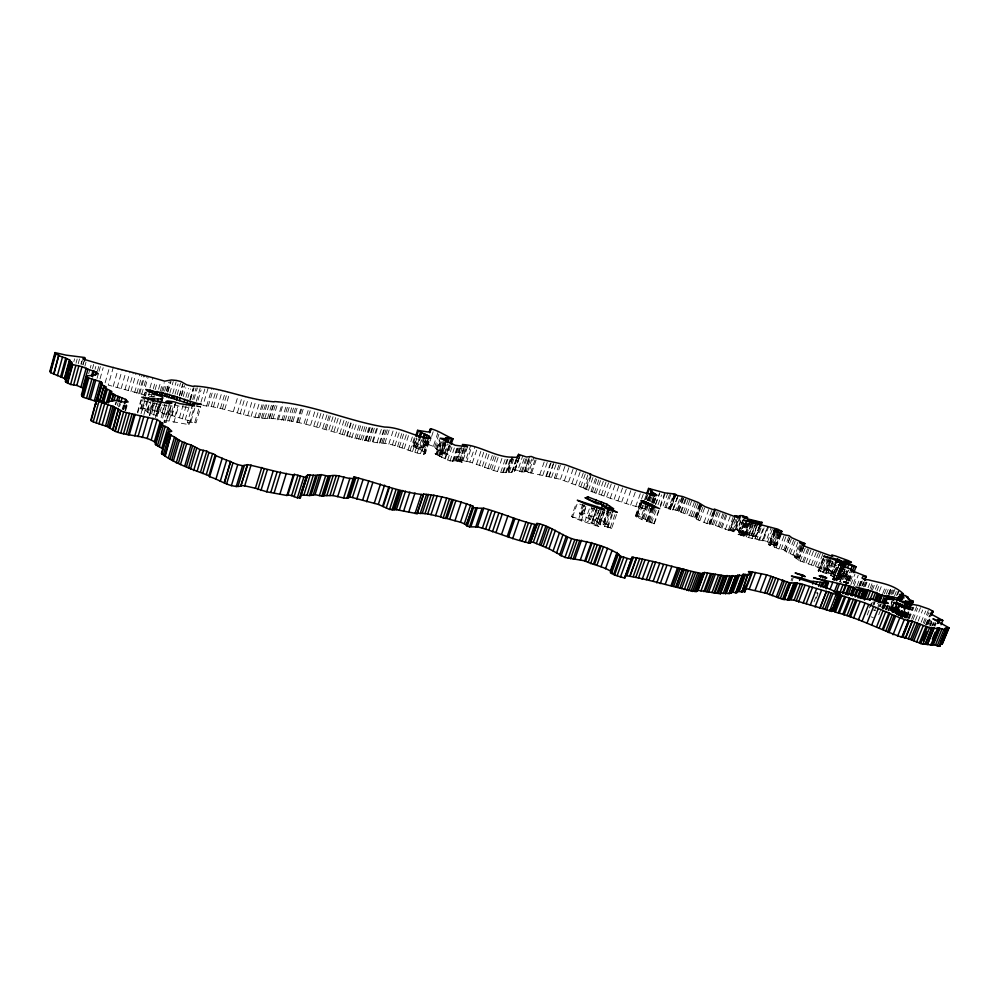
<?xml version="1.0" encoding="UTF-8"?>
<svg xmlns="http://www.w3.org/2000/svg" width="999" height="999" viewBox="0 0 999 999"><rect width="100%" height="100%" fill="white"/><g stroke="black" fill="none" stroke-linecap="round" stroke-linejoin="round"><path stroke-width="0.75" stroke-dasharray="5 3.75" d="M616.545 514.535L611.538 528.583L600.037 524.612L596.79 521.341L601.735 507.38M512.012 456.855L506.855 472.015L511.563 472.477L512.25 471.341L514.223 471.478L519.33 456.481M907.816 602.509L902.222 616.47L904.657 617.22L907.042 616.545L902.035 614.235L903.133 614.485L906.455 606.168M514.223 471.478L518.981 457.342M73.839 361.626L74.625 358.816M75.999 363.224L77.173 359.016M78.197 363.773L79.758 358.166M80.919 364.023L81.731 361.213M81.194 364.498L82.368 360.289M82.805 364.498L83.579 361.7M83.042 364.96L83.829 362.162M84.853 366.308L86.026 362.088M88.674 373.701L89.86 369.48M90.247 368.069L91.034 365.259M92.507 368.631L93.694 364.423M95.055 369.268L95.842 366.458M97.353 371.328L98.926 365.721M97.065 378.346L98.639 372.739M99.026 371.341L100.599 365.734M100.037 378.833L103.184 367.657M105.132 382.842L109.853 366.096M113.386 366.983L108.267 385.09L152.959 397.177M113.174 386.476L118.307 368.394M117.145 387.6L122.278 369.53M115.185 404.632L115.996 401.785M115.659 404.732L116.458 401.923M121.154 388.574L126.286 370.529M117.308 405.507L118.107 402.697M118.581 406.955L119.805 402.697M119.643 406.618L120.454 403.808M124.925 389.71L130.07 371.665M122.215 409.34L123.426 405.082M122.865 409.24L124.076 405.02M128.209 390.696L133.354 372.664M123.227 409.877L124.838 404.233M123.601 409.228L124.813 404.97M124.912 409.041L126.111 404.807M125.062 409.115L126.274 404.87M124.937 411.213L126.948 404.145M130.919 391.508L136.064 373.489M125.699 410.439L127.722 403.371M134.615 392.619L139.773 374.613M136.826 393.394L141.983 375.387M138.661 393.843L143.831 375.849M139.71 393.656L144.867 375.686M141.721 394.143L146.878 376.186M137.375 412.287L140.984 399.762L153.359 403.284L168.731 406.206M137.762 412.937L141.371 400.387M145.355 386.763L148.364 376.298M161.95 400.399L157.205 416.758L156.393 415.484L147.765 412.587L146.928 411.213L140.722 408.778L143.381 397.914M143.806 396.441L145.08 392.008L147.278 393.868L151.623 394.93M140.722 408.778L142.845 401.386M144.555 395.467L145.404 392.507M140.409 408.254L142.008 408.191L144.98 397.877M145.404 396.403L146.678 391.97M141.034 413.711L144.643 401.186M142.582 410.177L145.142 401.286M150 387.912L153.009 377.46M190.971 421.328L195.692 405.319L200.762 406.88L196.029 422.889L169.505 414.722L164.111 413.923L160.027 411.95L144.73 408.841L146.853 401.473M148.551 395.592L149.413 392.644M143.918 414.585L147.515 402.11M153.247 388.898L155.394 381.431M146.928 411.213L149.488 402.335M147.577 409.902L149.713 402.535M151.411 396.64L152.26 393.693M147.765 412.587L151.636 399.225M155.107 389.722L157.268 382.255M149.85 410.439L153.259 398.663M153.684 397.19L154.533 394.243M149.288 415.272L153.284 401.473M151.086 410.114L153.222 402.772M149.738 415.784L153.359 403.284M152.285 410.027L154.408 402.684M158.554 389.235L160.714 381.78M151.586 413.861L155.881 399.026M154.595 410.951L156.718 403.621M160.227 391.246L162.387 383.791M153.534 415.197L157.517 401.448M161.638 391.596L164.236 382.654M156.556 411.426L159.116 402.622M155.282 417.744L159.291 403.921M162.924 391.258L165.072 383.828M156.393 415.484L160.702 400.649M157.717 411.401L159.852 404.083M157.068 416.358L161.401 401.436M164.56 391.208L166.721 383.791M160.027 411.95L162.163 404.632M166.196 391.158L168.781 382.28M166.845 390.796L169.43 381.93M167.532 392.07L170.529 381.743M168.044 391.733L171.041 381.418M162.038 412.924L164.598 404.133M161.126 417.807L165.122 404.071M169.818 393.231L173.239 381.468M166.508 404.895L162.163 419.83L189.048 424.637L193.831 408.441M164.111 413.923L166.671 405.132M169.393 403.996L163.911 422.739L166.421 422.003L171.229 405.544M172.702 393.643L176.124 381.918M166.658 414.523L169.218 405.744M167.894 414.523L170.454 405.744M166.446 420.567L171.229 404.183M175.037 394.218L178.034 383.966M169.505 414.722L172.065 405.956M169.118 420.804L173.901 404.458L178.659 406.056L192.32 408.204M177.148 394.742L180.569 383.029M171.628 415.609L175.899 400.999M171.89 416.021L176.174 401.386M179.271 395.716L182.692 384.003M179.483 396.029L182.917 384.303M174.788 416.708L177.785 406.481M181.219 395.304L183.804 386.501M181.581 395.804L184.59 385.527M173.863 422.415L178.659 406.056M183.217 396.591L185.802 387.774M179.395 417.807L183.679 403.221M185.889 397.252L188.474 388.436M187.862 397.739L190.447 388.936M182.317 418.831L186.601 404.245M189.822 399.787L193.269 388.062M190.247 399.188L193.257 388.948M190.597 399.662L194.043 387.949M185.152 419.942L189.872 403.896M192.682 399.513L196.116 387.824M193.968 399.45L197.402 387.787M189.048 424.637L187.437 422.302L192.195 406.181M196.266 401.386L200.125 388.274M198.089 400.162L201.086 389.985M194.842 422.252L199.563 406.256M200.974 402.197L205.257 387.674M208.092 388.186L202.934 405.594C225.462 407.142 246.328 418.219 268.956 418.643L269.543 418.356C307.417 420.529 342.432 437.387 379.458 443.106C394.767 442.882 408.516 452.035 423.489 454.383L425.349 453.509L430.507 437.787M206.593 406.218L211.738 388.861M208.267 406.193L213.411 388.861M211.226 406.568L216.371 389.285M213.424 406.855L218.556 389.585M217.27 407.792L222.402 390.559M220.442 408.404L225.574 391.183M222.427 408.891L227.56 391.683M224.738 409.453L229.882 392.257M233.304 411.738L238.461 394.593M237.375 412.737L242.52 395.616M240.16 413.811L245.317 396.69M243.431 414.61L248.589 397.502M247.702 415.659L252.872 398.576M251.086 416.496L256.256 399.425M254.92 417.432L260.09 400.387M257.992 417.894L263.162 400.886M259.315 417.969L264.485 400.986M261.326 418.069L266.483 401.123M262.774 417.919L267.919 401.011M264.91 418.169L270.055 401.286M267.42 418.469L272.565 401.61M268.956 418.643L274.088 401.798M269.543 418.356L274.675 401.548M271.204 418.444L276.336 401.66M272.952 418.868L278.084 402.098M277.198 419.905L282.33 403.159M278.396 419.755L283.516 403.034M281.78 420.317L286.9 403.633M283.379 420.417L288.499 403.758M285.177 420.529L290.284 403.896M287.587 420.966L292.707 404.358M289.435 421.191L294.555 404.607M291.371 421.303L296.478 404.745M292.969 421.391L298.077 404.87M296.666 422.302L301.76 405.794M297.552 422.265L302.66 405.769M299.051 422.427L304.146 405.969M304.058 423.663L309.153 407.23M306.094 423.851L311.188 407.442M310.639 424.975L315.734 408.591M313.886 425.774L318.981 409.415M316.82 426.498L321.928 410.152M319.505 427.172L324.613 410.839M322.852 427.997L327.959 411.688M324.9 428.858L330.02 412.537M326.236 429.195L331.356 412.887M328.908 429.857L334.028 413.561M331.556 430.681L336.675 414.398M334.016 431.468L339.136 415.172M336.8 432.505L341.933 416.221M339.847 433.529L344.992 417.245M342.332 434.365L347.477 418.082M344.23 435.152L349.375 418.856M346.653 435.964L351.798 419.68M347.015 436.326L352.172 420.03M349.25 437.175L354.42 420.879M351.848 437.812L357.018 421.528M354.857 438.561L360.027 422.29M356.506 438.961L361.675 422.702M358.703 439.298L363.873 423.064M360.739 439.797L365.909 423.576M362.475 440.234L367.644 424.013M364.685 440.771L369.855 424.575M365.547 440.709L370.716 424.525M366.034 440.671L371.191 424.5M367.869 441.121L373.027 424.962M368.581 440.984L373.738 424.85M370.13 441.358L375.287 425.237M372.365 441.658L377.522 425.562M373.189 441.558L378.346 425.487M377.11 442.52L382.267 426.473M379.458 443.106L384.603 427.06M380.169 442.894L385.314 426.873M381.78 442.919L386.925 426.923M383.117 442.932L388.249 426.973M384.915 443.131L390.047 427.185M388.823 444.093L393.956 428.171M392.357 444.967L397.49 429.071M394.905 445.829L400.05 429.932M397.515 446.703L402.659 430.806M399.375 447.152L404.52 431.281M402.035 447.814L407.18 431.955M404.245 448.688L409.39 432.817M408.104 450.012L413.261 434.14M410.065 450.824L415.234 434.952M425.349 453.509L423.826 451.773L412.512 445.916L414.822 438.836M413.286 446.59L416.059 438.086M412.512 445.916L413.873 445.979L416.183 438.911M413.873 445.979L416.421 438.648M412.462 451.673L417.632 435.801M414.11 445.704L415.472 446.041L417.769 438.986M415.522 447.515L418.306 439.011M414.86 452.26L420.03 436.401M416.533 448.401L419.78 438.461M415.472 446.041L417.532 446.853L420.292 438.386M417.22 452.847L422.402 437M419.205 449.513L422.465 439.56M420.217 449.975L423.464 440.022M417.532 446.853L421.066 447.727L423.838 439.273M422.152 447.627L424.912 439.185M420.504 453.646L425.686 437.824M422.077 450.849L426.273 438.037M421.066 447.727L423.439 447.502L425.736 440.484M423.976 446.965L425.811 441.371M424.425 446.528L426.248 440.934M424.812 446.141L426.635 440.559M425.611 444.555L426.973 440.397M423.439 447.502L425.711 445.242L427.085 441.071M423.826 451.773L428.022 438.948M423.489 454.383L428.671 438.573M424.113 454.095L429.283 438.311M424.7 453.821L429.87 438.062M425.711 445.242L425.512 443.906L428.908 444.755L431.181 437.849M431.63 436.476L433.891 429.57M450.686 445.804L447.914 454.17L436.838 449.25L433.391 446.341L438.374 431.143M434.577 447.34L439.585 432.117M435.676 448.276L438.411 439.947M445.304 440.509L440.172 456.093L435.876 454.408L435.114 453.758L440.234 438.199M436.838 449.25L439.585 440.921M435.876 454.408L440.996 438.823M435.114 453.758L436.688 454.145L441.808 438.598M437.262 454.957L442.682 438.499M439.448 450.224L442.195 441.883M467.544 446.79L462.387 462.275L456.281 460.989L450.025 460.939L438.486 455.681L443.631 440.084M439.46 455.494L444.592 439.935M445.554 441.72L441.371 454.383L440.447 453.109L443.681 443.306M439.585 456.618L444.742 440.996M442.794 451.461L445.542 443.119M440.447 453.109L442.395 453.596L445.629 443.793M441.496 457.505L446.653 441.87M444.143 453.871L447.377 444.08M445.479 452.684L448.239 444.33M444.792 458.504L449.95 442.882M442.395 453.596L446.428 454.22L449.662 444.443M446.915 453.334L449.687 444.992M445.304 458.953L450.487 443.306M447.639 460.102L452.822 444.455M450.025 460.939L455.207 445.279M452.397 461.526L457.579 445.879M453.084 461.288L458.266 445.679M453.683 461.088L458.866 445.492M454.77 461.051L459.94 445.479M455.719 461.014L460.876 445.454M456.281 460.989L461.451 445.442M462.387 462.275L457.28 459.977L462.425 444.505M457.742 461.188L463.186 445.117M457.28 459.977L459.715 460.089L464.373 446.066M459.715 460.089L464.697 445.854M459.59 461.8L464.747 446.278M460.876 461.563L466.034 446.078M667.832 492.994L662.724 507.092L670.953 508.616L676.048 494.592M461.538 462.287L466.945 446.316M460.039 459.852L465.434 461.188L470.566 445.816M465.434 461.188L466.795 461.326L471.928 445.966M466.795 461.326L469.867 462.075L475 446.74M512.624 457.317L507.467 472.502L500.711 472.402L493.693 470.504L472.39 462.874L477.522 447.54M476.498 464.41L481.63 449.075M479.37 465.322L484.515 449.987M482.342 466.471L487.5 451.136M484.59 467.332L489.76 451.998M487.912 468.506L493.081 453.171M489.81 468.981L494.98 453.646M491.595 469.68L496.765 454.345M493.693 470.504L498.876 455.169M497.527 471.453L502.709 456.143M500.711 472.402L505.894 457.092M502.647 472.527L507.829 457.255M503.471 472.277L508.641 457.03M505.544 472.789L510.714 457.554M506.356 472.664L511.525 457.455M508.229 471.978L513.374 456.83M509.365 471.94L514.497 456.818M511.563 472.477L516.708 457.38M512.237 471.69L517.37 456.306M512.212 472.165L517.345 457.092M514.348 470.954L514.885 470.404L513.424 469.28L516.645 459.79M514.885 470.404L519.505 456.83M514.897 470.766L519.517 457.167M529.732 456.256L524.15 472.077L521.353 471.865L517.782 470.429L522.852 455.544M519.73 471.466L524.812 456.568M521.353 471.865L526.436 456.98M522.477 471.665L527.559 456.805M524.15 472.077L529.17 456.743M524.113 471.565L524.975 471.59L530.044 456.78M524.975 471.59L524.675 471.041L526.236 471.241L531.281 456.481M527.509 471.89L532.567 457.117M591.021 474.263L585.901 488.836L560.427 479.333L528.696 472.49L533.766 457.717M530.519 472.952L535.576 458.179M531.68 472.914L536.738 458.166M539.71 474.912L544.78 460.214M542.757 475.449L547.814 460.764M545.929 476.236L550.986 461.575M546.553 476.061L551.61 461.426M548.801 476.623L553.846 462M549.088 476.848L554.145 462.212M551.535 477.447L556.593 462.837M554.383 478.159L559.428 463.561M555.881 478.196L560.926 463.623M560.427 479.333L565.471 464.785M564.36 480.594L569.418 466.058M568.581 481.943L573.638 467.407M572.052 483.254L577.122 468.718M575.686 484.715L580.769 470.167M578.746 485.939L583.828 471.391M580.769 486.863L585.876 472.302M601.835 511.913L603.883 512.412L598.863 526.573L581.218 520.866L571.578 516.57L576.535 502.422M572.477 517.257L577.434 503.096L586.213 506.68L581.218 520.866M583.304 487.887L588.411 473.314M649.812 508.229L651.785 509.577L650.761 510.239C628.196 505.069 606.181 497.115 584.677 488.761L589.797 474.175M586.351 489.66L591.483 475.062M597.664 506.106L592.732 520.079L590.459 519.53L579.37 513.698L583.766 501.198M588.411 490.459L593.543 475.849M571.578 516.57L578.696 518.843L583.666 504.707M585.889 506.231L582.966 514.56L581.093 513.136L583.528 506.218M581.243 515.134L585.651 502.597M581.093 513.136L582.442 512.862L584.877 505.969M590.958 491.458L596.091 476.835M592.22 492.07L597.365 477.447M594.243 492.882L599.4 478.259M584.765 521.878L589.76 507.704L587.4 507.017M595.953 493.568L601.111 478.933M588.174 517.794L592.594 505.257M602.872 510.988L597.877 525.099L591.445 523.064L588.361 521.665L593.331 507.554M598.713 494.255L603.871 479.632M590.459 519.53L595.392 505.556M592.732 520.079L596.99 506.668M591.445 523.064L596.44 508.941M601.46 494.93L606.63 480.332M592.182 524L597.19 509.852L591.246 508.129M593.918 523.638L598.438 510.901M603.983 495.804L609.153 481.206M596.79 521.341L595.616 520.442L600.049 507.904M596.79 522.152L601.748 508.166M595.791 525.849L600.811 511.663L597.19 509.852M606.693 496.903L611.863 482.292M598.863 526.573L597.464 525.499L602.472 511.363M598.701 523.601L603.671 509.577M607.804 509.989L602.847 523.976L607.991 524.812L601.348 520.192L604.295 511.888M600.037 524.612L605.019 510.564M610.264 498.151L615.446 483.541M603.871 522.077L608.304 509.59M604.07 523.888L609.028 509.94M611.538 528.583L603.933 524.787L608.903 510.789M604.595 526.423L609.59 512.362M614.098 499.375L619.28 484.765M606.805 523.451L611.738 509.565M607.479 526.373L612.936 510.889M607.792 527.697L612.799 513.623L606.168 511.013M617.969 500.811L623.164 486.213M610.252 527.609L615.247 513.586M621.665 502.097L626.873 487.5M626.186 503.596L631.393 488.998M630.644 505.069L635.876 490.472M635.664 506.618L640.883 492.045M658.99 510.714L654.245 523.851L641.495 519.43L635.401 515.859L640.097 502.784M638.573 507.342L643.806 492.782M635.639 516.446L640.347 503.346M641.72 503.009L637.025 516.071L636.488 515.684L641.171 502.634M636.75 517.232L641.47 504.12M636.488 515.684L638.586 516.196L643.269 503.159M644.48 499.812L646.016 495.554M642.369 508.279L643.406 505.369M645.504 499.55L647.589 493.731M646.041 499.737L647.564 495.479M654.245 523.851L640.983 517.157L645.679 504.108M647.127 500.212L648.151 497.365M644.63 508.828L645.679 505.931M647.764 500.112L649.862 494.305M647.989 500.137L649.013 497.29M647.901 500.636L649.45 496.353M641.495 519.43L646.216 506.281M648.289 500.037L649.325 497.177M648.776 500.811L650.324 496.491M642.707 518.031L647.414 504.97M649.263 501.123L650.799 496.865M643.618 518.668L648.326 505.594M650.149 501.735L651.698 497.415M645.129 519.405L649.85 506.318M651.623 501.71L653.846 495.467M651.885 502.472L653.97 496.715M651.773 503.571L653.821 497.889M652.784 503.071L654.345 498.751M646.353 521.428L651.098 508.279L647.439 506.78M653.371 502.997L655.981 495.754M647.29 520.342L652.01 507.255M653.895 502.672L656.493 495.442M647.627 520.579L652.347 507.48M653.87 503.808L656.992 495.142M648.526 520.791L653.246 507.704M649.275 521.328L653.995 508.216M655.494 504.158L659.59 492.832M655.694 504.545L659.79 493.206M650.486 521.728L655.219 508.628M658.016 504.795L661.6 494.892M651.485 523.176L656.231 510.027L651.098 508.279M660.227 505.619L664.81 492.47M654.008 523.376L658.753 510.252M660.339 507.03L665.459 492.894M664.797 507.604L669.992 493.269M666.171 507.33L671.266 493.281M678.284 495.579L673.176 509.602L670.379 509.453L668.381 508.728L673.651 494.393M669.53 508.016L674.625 493.993M668.381 508.728L669.517 508.429L674.612 494.38M670.379 508.229L675.461 494.218M670.379 509.453L675.486 495.379M672.677 510.027L677.797 495.966M672.989 509.765L678.096 495.716M673.176 509.602L675.611 510.077L680.719 496.066M676.972 510.414L682.067 496.403M700.736 503.833L695.579 517.882L678.97 511.426L677.734 510.601L682.829 496.603M678.546 511.138L683.653 497.127M678.97 511.426L684.078 497.402M680.606 511.838L685.726 497.827M681.405 512.025L686.513 498.026M683.378 512.524L688.498 498.526M685.052 513.186L690.172 499.188M686.887 513.911L692.007 499.9M689.61 514.985L694.742 500.974M691.308 515.771L696.453 501.748M693.019 516.458L698.164 502.435M694.592 517.232L699.737 503.209M701.835 504.982L696.653 519.08L694.979 517.969L700.149 503.908M695.941 518.606L701.111 504.52M715.509 510.177L710.301 524.288L706.892 523.513L696.39 519.218L701.573 505.107M698.139 520.004L703.321 505.894M699.837 520.791L705.032 506.668M704.045 522.365L709.253 508.241M706.892 523.513L712.112 509.378M710.301 524.288L709.015 523.151L714.21 509.078M709.365 523.676L714.572 509.577M709.69 524.425L714.909 510.289M735.614 515.496L729.932 530.819L710.564 523.651L715.771 509.577M712.299 524.413L717.507 510.327M713.536 524.95L718.743 510.864M715.359 525.549L720.579 511.463M718.156 526.386L723.376 512.3M719.405 526.923L724.625 512.837M720.941 527.597L726.173 513.511M721.94 528.246L727.172 514.135M725.386 529.283L730.619 515.184M728.296 530.169L733.541 516.083M740.009 516.383L734.402 531.555L729.682 529.707L734.914 515.671M729.932 530.819L735.052 516.358M729.807 530.432L731.455 530.831L736.688 516.77M732.754 530.744L737.986 516.708M729.682 529.707L733.828 530.357L739.048 516.358M731.455 530.831L733.965 531.818L739.572 516.995M735.988 529.557L740.659 517.032M733.828 530.357L737.299 529.582L741.97 517.095M744.193 523.626L741.058 531.992L737.449 530.419L742.657 516.483M759.977 527.971L756.855 536.301L738.698 531.98L743.256 518.581M737.449 530.419L738.835 530.569L741.945 522.215M738.698 531.98L743.406 519.393M760.326 524.675L754.907 538.923L748.601 537.612L737.961 534.265L743.231 520.142M738.848 534.84L744.492 520.142M740.421 531.593L743.556 523.226M737.961 534.265L740.371 534.215L745.629 520.142M740.771 535.514L746.053 521.378M738.835 530.569L742.482 531.468L745.604 523.139M740.371 534.215L741.52 534.502L746.777 520.429M741.545 535.526L747.19 520.342M751.335 521.815L746.066 535.876L742.594 534.14L747.851 520.104M742.594 534.14L741.795 533.616L743.593 533.703L748.301 521.116M743.531 536.013L748.813 521.915M741.52 534.502L744.33 535.452L749.6 521.391M743.593 533.703L744.929 534.215L749.65 521.628M744.804 535.064L750.062 521.028M745.866 533.741L750.574 521.191M746.34 536.863L751.623 522.764M744.929 534.215L747.539 534.852L751.723 523.676M747.539 534.852L748.688 534.902L752.884 523.738M749.1 534.54L752.235 526.186M748.601 537.612L753.895 523.513M751.136 535.177L755.843 522.639M748.688 534.902L751.148 535.501L755.344 524.35M751.897 535.002L756.605 522.489M751.985 538.436L757.279 524.363M751.148 535.501L753.046 536.263L757.23 525.112M753.745 535.127L756.867 526.81M753.046 536.263L755.219 536.8L759.415 525.661M754.907 538.923L760.202 524.875M756.255 536.488L759.39 528.146M755.044 538.711L756.867 539.16L762.15 525.137M756.867 539.16L758.765 540.022L764.06 525.986M758.765 540.022L759.54 540.009L764.822 525.998M759.54 540.009L762.324 540.696L767.607 526.698M768.83 526.286L763.311 540.796L762.537 540.309L767.819 526.336M780.806 534.14L776.56 545.329L766.046 541.171L771.328 527.222M767.444 542.057L772.726 528.084M803.77 546.428L799.412 557.792L786.425 551.947L783.828 549.787L778.995 549L768.331 544.642L773.863 530.319M769.442 542.819L773.676 531.63M775.499 530.731L770.167 544.805L769.267 544.243L774.687 529.994M769.742 545.179L775.087 531.081M769.267 544.243L770.691 543.956L775.998 529.945M770.504 545.666L775.848 531.543M772.502 543.106L775.674 534.74M770.691 543.956L772.702 544.667L776.96 533.454M773.176 546.316L778.521 532.217M774.163 543.818L778.933 531.268M772.702 544.667L774.512 545.392L779.295 532.767M774.562 547.19L779.919 533.079M774.512 545.392L775.611 545.666L779.869 534.453M776.073 545.504L780.331 534.303M776.26 547.602L781.618 533.503M778.995 549L784.365 534.865M781.056 549.5L786.425 535.377M783.828 549.787L789.185 535.701M784.827 550.936L790.209 536.813M785.114 550.599L790.484 536.5M786.425 551.947L791.82 537.799M788.723 553.021L794.13 538.861M790.359 553.783L795.766 539.61M792.956 555.169L798.388 540.983M829.507 560.751L826.173 569.343L827.072 570.641L798.613 560.377L794.28 556.793L799.737 542.532M795.192 557.592L800.661 543.319M796.003 558.329L801.485 544.018M796.69 558.928L802.172 544.605M794.28 556.793L797.726 557.38L802.085 546.003M797.602 559.74L803.096 545.392M798.613 560.377L804.12 546.016M791.046 580.594L792.082 577.872M792.02 581.181L793.144 578.121M800.249 561.088L805.756 546.715M802.647 561.663L808.154 547.315M803.983 561.987L809.49 547.639M806.018 562.924L811.538 548.576M808.553 563.948L814.073 549.587M811.375 564.847L816.907 550.499M813.486 565.771L819.03 551.398M815.421 566.233L820.966 551.873M817.769 567.132L822.764 554.208M843.755 567.544L839.098 579.495L827.946 573.95L818.556 571.316L818.081 570.754L823.7 556.206M818.556 571.316L824.187 556.755M819.954 567.969L824.949 555.044M818.081 570.754L819.093 570.729L824.712 556.206M820.966 568.606L824.312 559.977M820.216 571.865L825.848 557.305M822.826 569.38L827.846 556.431M823.064 571.678L828.683 557.18M823.513 572.652L829.145 558.104M824.962 570.129L829.982 557.192M819.093 570.729L825.261 572.202L830.881 557.717M814.048 601.873L817.719 592.395M826.71 569.88L830.044 561.288M825.261 572.202L826.148 572.065L831.755 557.604M818.044 593.568L815.971 598.913L814.01 598.463M826.073 573.264L832.229 557.492M828.096 569.805L831.418 561.226M826.148 572.065L828.134 572.539L833.728 558.091M827.946 573.95L833.591 559.415M848.026 570.816L845.791 576.548L832.067 571.615L829.832 570.229L833.166 561.65M828.134 572.539L829.807 573.301L835.426 558.853M830.519 575.262L836.163 560.714M829.807 573.301L831.305 573.663L835.801 562.1M831.305 573.663L836.45 561.987M831.218 575.998L836.887 561.426M833.154 574.05L836.525 565.384M834.29 572.377L836.513 566.645M832.829 576.585L836.425 567.307M841.283 564.885L835.114 580.744L832.629 579.445L838.361 564.71M832.629 579.445L839.073 564.597M834.402 576.96L839.547 563.723M833.516 579.994L839.809 563.736M833.341 579.308L835.189 579.982L840.921 565.284M843.069 565.571L837.349 580.257L835.576 579.57L840.871 566.033M839.098 579.495L836.313 579.183L841.495 565.871M849.387 580.719L838.248 575.249L841.258 567.707M837.374 578.421L842.532 565.159M836.488 581.068L842.232 566.321M843.069 579.145L838.311 576.848L841.695 568.144M835.189 579.982L837.249 580.469L842.969 565.784M839.597 576.086L842.407 568.881M838.486 579.707L844.192 565.072M843.805 566.708L838.061 581.443L841.707 582.38M840.122 577.547L843.506 568.856M840.958 578.071L844.355 569.368M839.747 581.843L845.491 567.12M840.221 581.743L845.191 569.305M842.357 577.36L845.179 570.142M843.368 576.248L846.178 569.068M842.756 579.707L846.403 570.342M844.28 577.822L847.102 570.604M845.067 576.111L847.314 570.379M838.248 575.249L845.154 576.673L847.389 570.928M845.029 579.457L848.688 570.079M845.953 578.596L848.775 571.378M846.59 580.019L849.724 571.977M846.503 580.581L849.912 571.853M846.653 581.093L850.336 571.678M848.101 580.319L850.736 573.588M848.413 580.107L851.235 572.877M848.151 580.993L851.298 572.939M848.476 581.043L851.31 573.788M848.925 580.831L852.085 572.739M849.237 581.031L852.409 572.939M850.361 581.318L853.196 574.075M850.848 584.602L855.069 573.813M853.233 583.978L856.405 575.886M853.958 586.101L858.191 575.312M857.055 585.726L860.239 577.622M858.79 586.226L860.938 580.769M859.252 585.876L861.525 580.419M859.615 586.326L861.737 580.943M860.426 585.539L862.574 580.082M861.775 586.038L863.373 581.98M862.649 585.214L863.723 582.479M862.599 585.876L864.185 581.83M863.486 586.9L865.634 581.443M864.535 586.713L866.682 581.256M865.384 586.55L866.995 582.467M868.031 587.699L869.642 583.603M870.104 588.436L872.252 582.979M871.053 589.922L873.738 583.116M872.452 590.034L874.6 584.59M875.386 589.235L877.534 583.803M869.38 607.991L871.615 602.347M872.277 602.21L867.12 615.259L869.255 616.021M876.86 591.071L879.545 584.29M872.901 604.432L874.013 601.61M873.85 604.42L875.574 600.062M873.875 605.044L874.999 602.222M879.37 591.333L881.518 585.913M873.114 609.877L874.6 610.414L877.397 603.346M882.691 593.593L885.913 585.489M877.934 606.331L879.058 603.496M878.583 607.355L879.644 604.695M884.415 593.743L887.087 587M879.844 606.468L880.893 603.808M880.131 606.83L881.255 604.008M886.313 594.193L888.998 587.462M878.72 614.735L880.993 609.028M881.555 607.592L882.691 604.745M882.167 608.641L883.303 605.781M882.292 608.503L883.765 605.144M882.517 608.803L883.89 605.382M882.904 608.441L884.04 605.581M888.436 594.255L891.12 587.499M888.76 594.005L890.908 588.611M883.116 608.816L884.265 605.943M883.528 608.566L884.615 605.332M883.64 608.666L884.789 605.794M884.127 608.016L885.251 605.194M889.422 594.855L891.57 589.435M884.515 608.166L885.663 605.282M890.883 594.055L892.494 589.997M885.414 609.465L887.149 605.132M885.863 609.402L887.537 605.182M891.77 594.805L894.467 588.024M886.175 610.027L887.861 605.781M893.118 593.943L895.279 588.523M887.262 609.452L888.948 605.244M887.849 611.338L891.757 601.51M888.261 610.514L891.645 602.022M892.282 601.573L891.195 604.295L897.264 608.828L894.967 609.415L897.714 602.534M894.442 596.141L897.152 589.36M889.56 610.202L892.919 601.773M889.947 610.639L893.318 602.16M892.656 605.194L893.743 602.472M896.453 595.679L898.625 590.234M890.671 610.689L894.043 602.222M893.143 605.894L894.779 601.81M897.489 594.992L899.125 590.909M891.358 610.951L894.717 602.534M891.533 611.975L895.441 602.16M892.369 611.838L895.741 603.021M892.344 612.162L896.203 602.759M892.519 612.375L896.403 602.622M893.231 612L896.553 602.897M897.664 603.259L894.342 611.588L895.379 611.825L896.465 611.863L893.73 610.214L896.478 603.296M893.331 612.275L897.214 602.522M893.356 612.487L897.289 602.634M897.477 603.533L894.717 610.439L893.456 609.652L894.642 609.927L897.389 603.034M894.642 609.927L895.728 609.889L898.763 602.584M894.767 613.149L898.663 603.396M895.379 611.825L898.875 602.996M899.25 604.058L895.628 613.011L897.926 613.186L897.002 612.612L901.023 603.97M899.575 603.733L895.653 613.548L899.674 603.783M896.59 612.549L899.949 603.908M896.265 613.423L900.174 603.721M896.39 613.998L900.311 604.183M896.39 614.672L900.561 603.833M896.727 614.273L900.773 604.083M896.877 614.922L900.823 605.032M897.552 614.073L901.498 604.208M898.089 614.397L902.122 603.883M897.801 615.284L902.322 603.983M898.238 615.971L902.746 604.707M898.563 615.796L903.059 604.532M898.8 615.659L903.009 605.144M899.137 615.459L903.071 605.619M899.662 615.384L903.596 605.556M899.999 615.222L903.933 605.406M900.161 615.696L904.107 605.806M900.536 615.559L904.732 605.119M900.249 617.232L904.894 605.581M903.133 614.485L901.41 613.423L904.944 606.318M900.898 617.282L905.369 605.918M901.123 617.432L905.643 606.143M901.335 617.057L906.006 605.594M907.741 604.195L902.547 617.082L901.81 616.57L906.28 605.382M902.309 617.282L906.805 606.081M902.671 617.282L907.179 606.018M903.433 616.196L907.779 605.169M903.783 616.683L908.815 604.12M904.083 617.432L908.591 606.181M904.657 617.22L910.251 603.259M904.957 617.157L910.551 603.209M905.269 617.707L910.901 603.646M905.306 618.006L910.951 603.945M906.393 616.146L910.289 606.43M906.031 618.169L910.539 606.93M906.967 616.97L910.951 606.818M906.93 617.22L910.838 607.479M906.917 618.081L911.425 606.843M907.966 618.481L912.474 607.242M908.653 618.381L913.161 607.155M909.302 618.781L913.81 607.554M911.6 619.193L916.67 606.58M913.086 619.53L917.594 608.329M915.434 620.267L920.516 607.667M918.131 621.191L922.651 609.989M921.19 622.227L925.711 611.026M923.213 623.026L928.308 610.426M924.312 623.701L928.845 612.487M925.574 624.962L929.594 615.022M926.173 624.55L929.619 616.046M926.66 624.587L930.069 616.121M926.548 625.062L930.544 615.172M927.671 623.688L930.531 616.595M927.884 623.9L930.718 616.883M927.734 624.55L930.581 617.507M928.958 624.787L931.83 617.682M929.907 625.374L931.63 621.103M930.007 626.048L931.755 621.715M930.743 625.224L931.917 622.34M931.717 626.236L933.278 622.652M932.567 625.749L933.64 623.089M932.991 625.549L934.165 622.664M934.015 626.136L935.264 623.064M934.614 625.349L935.688 622.689M935.039 626.211L936.213 623.326M768.331 544.642L770.167 544.805M775.611 545.666L776.56 545.329M441.371 454.383L436.688 454.145M755.219 536.8L756.855 536.301M845.154 576.673L845.791 576.548M762.537 540.309L766.046 541.171M446.428 454.22L447.914 454.17M741.058 531.992L738.236 531.68M584.677 488.761L585.901 488.836M187.437 422.302L196.029 422.889M196.478 406.531L200.762 406.88M762.324 540.696L763.311 540.796M513.424 469.28L517.782 470.429M669.517 508.429L670.953 508.616M635.401 515.859L637.025 516.071M874.6 610.414L875.673 610.664M901.81 616.57L902.222 616.47M893.73 610.214L894.717 610.439M893.094 611.588L895.079 612.05L894.342 611.588M163.986 421.428L166.421 422.003M142.008 408.191L144.73 408.841M579.37 513.698L582.966 514.56M601.348 520.192L582.442 512.862M826.173 569.343L829.832 570.229M797.726 557.38L799.412 557.792M438.486 455.681L440.172 456.093M737.299 529.582L742.482 531.468M744.33 535.452L746.066 535.876M675.611 510.077L677.734 510.601M578.696 518.843L588.361 521.665M469.867 462.075L472.39 462.874M709.015 523.151L710.564 523.651M152.485 396.253L155.032 397.115M428.908 444.755L433.391 446.341M871.215 616.858L873.313 617.607M814.697 592.182L817.519 593.294M638.586 516.196L640.983 517.157M592.569 519.205L595.616 520.442M831.967 573.538L838.311 576.848M526.236 471.241L528.696 472.49M902.172 613.224L897.726 610.352L896.977 610.976L897.751 611.463L896.378 611.463L897.701 612.287M894.967 609.415L895.728 609.889M836.313 579.183L834.115 578.384L835.676 579.358M602.847 523.976L603.933 524.787"/><path stroke-width="1.5" d="M731.156 593.156L737.674 575.249L742.457 575.674L735.976 592.894L732.929 592.22L729.183 593.568L720.279 593.031L720.504 593.793L697.789 590.284L696.153 591.608C672.502 587.25 649.163 579.17 625.436 575.574L624.712 578.096L614.572 575.062L610.377 572.677L617.02 554.17L619.43 554.72C607.929 546.977 593.194 542.957 579.682 540.484C564.073 538.636 552.372 525.998 536.8 523.289L537.2 524.325L530.232 543.156C512.137 539.66 495.467 531.431 477.46 526.835L469.555 526.898L466.083 525.349L472.964 506.156C457.055 500.499 440.547 495.591 423.651 494.093L417.107 513.711L396.366 509.69L389.573 509.428L378.334 504.408L349.762 496.865M896.578 601.423L899.187 596.316L901.173 596.778L899.512 600.948M696.153 591.608L702.821 573.164L704.395 572.489L727.072 576.236L720.504 593.793M729.183 593.568L735.739 575.711L737.662 575.836M941.046 624.725L942.794 620.429L937.636 619.442L939.06 620.304L937.374 620.441L932.916 618.831L949.05 627.809L946.69 628.346L940.671 643.119M780.806 534.14L781.867 531.343L777.784 529.158L743.231 520.142L751.335 521.815L747.577 519.542L760.464 522.877L762.075 522.427L760.501 526.585M650.349 494.305L651.573 490.159L648.563 488.436L646.528 494.13M911.95 604.695L913.173 601.261L908.141 598.988L909.24 599.238L906.33 596.865L908.203 597.315L905.419 595.629L903.783 595.229L903.034 595.804L903.82 596.278L902.459 596.253M902.184 596.503L903.283 593.768L901.011 594.28L901.772 594.742L899.512 594.48L904.033 597.914L900.886 597.814L902.172 598.588L900.374 601.448M84.428 361.176L84.753 357.517L66.009 355.132L55.02 352.597L49.95 371.066L50.624 372.664L64.373 378.421L66.409 380.519M50.262 371.79L55.345 353.284M50.624 372.664L55.719 354.108L55.02 352.597M53.696 373.751L58.791 355.207L55.719 354.108M53.909 374.238L58.791 355.207M57.38 375.636L62.5 357.055L59.016 355.669M60.614 376.735L65.747 358.154L62.5 357.055M61.676 377.385L66.808 358.791L65.747 358.154M64.373 378.421L69.518 359.827L66.808 358.791M64.635 378.996L69.78 360.377M64.972 379.745L70.13 361.089L69.518 359.827M70.592 362.762L72.752 364.585L82.018 366.695L87.949 369.23L82.705 387.987L76.798 385.427L70.592 384.465L65.584 381.893L70.592 362.762L71.953 362.6L70.13 361.089M65.584 381.893L70.779 363.137M67.208 377.647L68.407 373.339M69.193 370.467L71.578 361.85M67.283 382.817L72.477 364.048M67.532 383.391L72.752 364.585M70.592 384.465L75.799 365.671M73.601 384.94L78.809 366.171M76.798 385.427L82.018 366.695M80.994 386.8L86.214 368.082M87.949 369.23L96.266 372.127L95.467 375.012L86.763 375.874L81.406 395.017L83.404 397.34L96.041 401.361L96.453 404.133M81.843 395.916L87.2 376.723M82.18 396.628L87.55 377.41L86.763 375.874M83.404 397.34L88.786 378.097L87.55 377.41M91.433 376.248L93.044 370.492M86.526 398.276L91.92 379.046M92.582 376.835L94.193 371.079M88.749 398.938L94.143 379.72M90.347 399.413L95.742 380.207M94.393 400.624L99.8 381.431L88.786 378.097M96.041 401.361L101.448 382.155L99.8 381.431M99.912 400.861L103.709 387.387L111.713 391.396L111.314 392.732L115.434 395.317L125.687 399.4L128.122 401.96C122.677 403.072 117.645 399.612 112.175 400.524L112.487 401.086L106.631 401.623L107.043 402.41L106.181 402.734L96.541 399.9L90.822 420.204L93.182 421.853L107.28 426.573L115.247 431.381C128.484 436.7 144.693 434.465 156.481 443.219M95.879 403.009L101.948 383.079L101.448 382.155M91.134 420.854L96.541 399.9M96.94 400.861L98.202 396.416M99.026 393.456L101.948 383.079M97.29 401.161L101.91 384.79L101.324 383.703M702.796 573.713C679.133 569.13 655.794 561.051 632.067 557.192L631.393 559.577L621.228 556.505L617.02 554.17M93.182 421.853L98.913 401.498L96.866 400.524M99.763 400.487L103.971 385.602M101.861 401.723L105.669 388.236M96.154 422.889L101.898 402.547M102.26 402.485L106.081 388.986M103.397 403.134L107.218 389.622M98.976 423.876L104.733 403.534M106.456 402.597L109.853 390.584M108.179 401.873L110.951 392.083M108.304 402.784L111.476 391.608M102.173 425L107.942 404.657M108.541 402.547L111.314 392.732M111.476 400.736L113.461 393.731M111.751 401.236L113.749 394.23M105.457 426.161L111.226 405.806L98.913 401.498M113.849 400.936L115.434 395.317M107.28 426.573L113.062 406.243L111.226 405.806M108.716 427.522L114.51 407.167M116.858 400.512L118.057 396.291M109.952 428.334L115.759 407.967L113.062 406.243M118.506 401.298L119.718 397.078M112.65 429.395L118.456 409.016L115.759 407.967M113.012 430.094L118.456 409.016M120.854 402.397L122.053 398.176M114.985 430.881L120.804 410.464L118.831 409.677M115.247 431.381L120.804 410.464M124.475 403.621L125.687 399.4M125.237 402.834L126.036 400.012M117.807 432.392L123.651 411.95L121.079 410.939M120.729 433.067L126.573 412.649M123.551 433.716L129.395 413.311M126.224 434.328L132.068 413.948M128.247 434.79L134.091 414.423L157.155 419.53L162.924 423.801L161.039 423.738L155.107 444.08L163.361 449.275M129.346 434.602L135.19 414.26M134.815 435.864L140.672 415.559M149.413 392.644L150.125 390.172L145.804 389.523L147.989 391.383L152.347 392.445L153.209 393.768L161.863 396.678L162.675 397.902L161.401 401.436L157.517 401.448L158.242 398.938M147.914 400.724L148.651 398.189M138.037 436.6L143.881 416.321M150.125 390.172L152.972 391.221L152.26 393.693L154.533 394.243C167.52 395.517 179.895 401.473 192.782 404.607M154.533 394.243L155.257 391.77C170.866 393.743 185.851 400.799 201.486 404.433L192.919 403.721L192.195 406.181M142.283 437.574L148.127 417.332M153.284 401.473L154.008 398.938L162.125 398.926L162.675 397.902M155.769 393.956L156.481 391.496M156.955 393.893L157.667 391.421M159.266 394.817L159.977 392.345M147.14 438.461L152.997 418.256M161.239 395.292L161.95 392.832M162.4 395.292L163.112 392.832M161.401 401.436L162.125 398.926M151.286 439.71L157.155 419.53M164.71 395.854L165.422 393.394M166.733 396.815L167.445 394.355M154.408 441.583L160.302 421.353M168.806 397.802L169.518 395.342M155.619 444.955L161.563 424.563L161.039 423.738M161.114 427.285L162.387 422.939M157.392 445.966L163.337 425.574L161.563 424.563M171.353 398.426L172.065 395.966M172.59 398.426L173.302 395.979M159.241 446.815L165.197 426.398M174.201 398.651L174.912 396.203M161.863 448.002L167.832 427.584L163.337 425.574M176.323 399.538L177.048 397.09M176.598 399.925L177.31 397.477M167.832 427.584L171.791 431.256L167.495 432.742L161.438 453.471L165.26 456.256C178.746 465.109 194.068 469.93 208.953 475.736L209.615 476.735C220.017 479.757 229.508 487.899 240.784 486.176L247.764 464.647C262.999 467.857 277.797 472.527 293.319 474.95L294.305 474.338L305.944 477.547L306.793 477.347L305.981 476.398L307.754 474.975L315.784 475.399L321.328 474.637L328.109 476.211L330.457 475.799C339.098 473.763 347.452 480.407 355.756 477.884L353.658 476.885C377.31 482.654 399.163 492.045 423.389 494.655M161.763 454.021L167.495 432.742M165.072 443.431L169.343 428.821M163.374 454.657L169.443 433.916L167.832 433.279M179.495 400.636L180.207 398.176M164.81 455.507L170.891 434.74L169.443 433.916M165.26 456.256L170.891 434.74M184.103 401.76L184.827 399.313M168.381 457.867L174.488 437.05L171.341 435.464M170.017 459.053L176.149 438.199M187.025 402.784L187.75 400.337M171.703 460.264L177.834 439.385L174.488 437.05M189.872 403.896L190.584 401.448M173.302 461.188L179.445 440.284M176.249 462.887L182.417 441.945L177.834 439.385M178.359 463.361L184.528 442.445L182.417 441.945M180.469 464.61L186.663 443.668L184.528 442.445M184.79 465.871L190.984 444.942L186.663 443.668M186.438 466.745L192.645 445.804M188.611 467.894L194.817 446.94M190.547 468.931L196.778 447.952M193.644 470.579L199.887 449.562L190.984 444.942M197.09 471.341L203.334 450.362M200.524 472.115L206.781 451.161L199.887 449.562M202.66 473.476L208.928 452.485L206.781 451.161M206.293 474.587L212.562 453.608L208.928 452.485M208.953 475.736L215.247 454.745L212.562 453.608M209.615 476.735L215.921 455.706L215.247 454.745M215.859 479.32L222.19 458.279L215.921 455.706M220.267 481.318L226.623 460.252L222.19 458.279M224.226 482.554L230.594 461.501L226.623 460.252M224.5 482.954L230.594 461.501M226.598 483.941L232.979 462.849L230.869 461.875M231.381 485.701L237.774 464.61L242.57 465.709L247.764 464.647M236.176 486.763L242.57 465.709M237.937 486.538L244.318 465.534M240.784 486.176L247.153 465.247M241.408 485.539L244.705 485.839L251.061 464.997M294.305 474.338L287.937 494.83L286.925 495.492L266.758 491.808L255.394 488.224L261.763 467.457M257.867 489.535L264.248 468.756M260.951 490.509L267.332 469.73M266.758 491.808L273.152 471.066M270.829 492.27L277.21 471.59M274.213 492.669L280.594 472.028M279.957 493.943L286.338 473.339M286.925 495.492L293.319 474.95M306.793 477.347L300.399 497.764L297.39 497.814L291.596 495.641L297.977 475.174M294.056 496.728L300.437 476.248M297.39 497.814L303.783 477.347M299.55 498.002L305.944 477.547M306.905 475.649L300.549 495.966L307.754 474.975M301.411 495.242L303.871 495.079L310.202 474.875M307.005 495.329L313.336 475.162M303.871 495.079L309.465 495.529L315.784 475.399M310.926 495.379L317.245 475.287M309.465 495.529L313.137 495.154L319.43 475.112M313.137 495.154L315.035 494.617L321.328 474.637M319.418 495.591L325.699 475.649M315.035 494.617L321.815 496.141L328.109 476.211M321.815 496.141L323.177 496.191L329.47 476.286M323.177 496.191L324.176 495.654L330.457 475.799M326.835 495.616L333.104 475.811M329.957 495.579L336.213 475.836M324.176 495.654L332.917 495.541L339.161 475.861M337.699 496.628L343.956 476.973M332.917 495.541L343.631 497.964L349.875 478.346M343.631 497.964L346.853 498.301L353.097 478.721M348.314 497.789L354.545 478.271M355.969 477.422L349.538 497.365L346.853 498.301M352.46 497.477L358.678 478.059M356.805 499.025L363.037 479.607M362.575 500.324L368.806 480.944M366.621 501.76L372.864 482.38M374.2 503.471L380.444 484.14M378.334 504.408L384.59 485.114M382.629 506.093L388.886 486.788M383.166 506.643L389.435 487.325M386.263 507.992L392.545 488.661M389.573 509.428L395.879 490.084M415.746 436.014L417.582 430.344L428.496 432.055L430.719 429.97L430.494 428.696C438.623 430.644 445.317 435.664 452.984 438.836L451.148 444.405M392.008 509.977L398.301 490.646M416.521 436.663L418.356 430.994L417.582 430.344M393.144 509.902L399.438 490.596M394.617 509.802L400.899 490.534M418.768 437.587L420.616 431.918L418.356 430.994M419.905 436.75L421.291 432.492M396.366 509.69L402.647 490.459M420.242 437.038L421.628 432.779L420.616 431.918M399.25 510.339L405.532 491.133M422.927 438.136L424.313 433.878L421.628 432.779M423.926 438.598L425.324 434.34M426.273 438.037L427.197 435.202L424.313 433.878M429.582 431.456L430.494 428.696M403.559 511.313L409.84 492.132M429.695 432.08L430.594 429.308M429.807 432.742L430.719 429.97M428.022 438.948L428.958 436.101L427.197 435.202M408.703 512.125L414.985 492.994M415.035 513.548L421.316 494.468M417.107 513.711L423.651 494.093M417.395 513.111L420.267 513.449L426.523 494.468M445.554 441.72L446.478 438.911L445.529 437.699L452.984 438.836M420.267 513.449L422.24 513.386L428.484 494.443M446.091 442.395L447.477 438.186M447.839 442.669L449.225 438.474M425 513.648L431.243 494.742M450.124 443.044L451.511 438.861M422.24 513.386L427.697 513.911L433.941 495.042M430.994 514.647L437.237 495.804M435.564 515.684L441.808 496.878M427.697 513.911L440.484 516.795L446.728 498.026M946.428 630.069L939.422 628.234L932.567 644.817L931.617 644.218L939.822 646.291L946.602 629.532L944.854 628.471L946.29 628.796L941.37 640.908M440.484 516.795L443.206 517.894L449.463 499.113M443.206 517.894L445.517 518.419L451.773 499.65M445.517 518.419L447.04 518.456L453.296 499.725M447.04 518.456L449.637 519.33L455.894 500.599M454.957 520.741L461.213 502.035M449.637 519.33L460.464 522.215L466.733 503.533M472.964 506.156L466.67 524.862L464.335 523.776L470.616 505.082M939.822 646.291L947.202 627.684M467.157 526.361L473.476 507.579L472.39 506.605M469.555 526.898L475.886 508.141L483.753 508.229C501.76 512.924 518.518 521.028 536.625 524.687L537.2 524.325M471.016 526.311L477.322 507.617M475.611 527.36L481.93 508.691M477.46 526.835L483.753 508.229M482.392 528.171L488.686 509.59M485.514 529.295L491.82 510.701M488.786 530.457L495.092 511.875M517.107 458.441L518.493 454.37L526.436 456.98L531.281 456.481L535.576 458.179L565.471 464.785L591.021 474.263L589.797 474.175C611.376 482.492 633.416 490.434 655.981 495.754L656.992 495.142L651.385 491.446M492.47 531.78L498.801 513.186M495.954 532.567L502.272 513.998M501.623 534.215L507.967 515.671M507.267 536.363L513.623 517.819M508.466 537.425L514.847 518.843M512.649 538.623L519.018 520.054M519.755 540.222L526.123 521.703M522.09 541.271L528.483 522.752M525.112 542.407L531.505 523.876M528.271 543.119L534.665 524.612M530.931 540.272L536.313 524.7M530.232 543.156L536.625 524.687M530.819 542.757L530.432 541.683L533.291 542.32L539.66 523.951M612.262 572.277C604.045 566.371 593.593 565.247 584.802 560.851L564.972 557.467L548.963 548.738L536.338 543.556L542.707 525.174M539.497 544.492L545.879 526.136M541.083 545.279L547.477 526.898M543.094 546.253L549.487 527.859M545.866 547.614L552.272 529.208M548.963 548.738L555.394 530.319M553.121 550.911L559.565 532.467M556.593 552.897L563.061 534.415M559.715 554.92L566.221 536.376M561.051 556.043L567.569 537.474M564.972 557.467L571.49 538.898M588.036 496.965L587.3 499.063L600.886 503.996L608.803 508.204L609.552 506.093L607.005 504.245L588.036 496.965L586.7 497.19L588.586 498.576L584.989 497.689L596.141 503.421L598.426 503.983L598.239 503.146L601.298 504.383L605.781 508.416L617.307 512.387L608.566 507.867L607.804 509.989L609.028 509.94M568.269 558.204L574.8 539.66M570.604 558.728L577.135 540.197M573.164 558.978L579.682 540.484M574.999 558.666L581.505 540.222M595.416 501.71L596.166 499.612M580.369 559.852L586.875 541.458M600.886 503.996L601.635 501.885M601.735 507.38L602.484 505.257M603.071 505.581L603.821 503.471M584.802 560.851L591.308 542.469M585.514 561.438L592.032 543.044M606.256 506.356L607.005 504.245M588.211 562.325L594.742 543.943M608.903 510.789L609.665 508.653M590.596 563.636L597.14 545.229M593.406 564.26L599.949 545.879M612.462 512.362L613.224 510.227M594.58 564.235L601.111 545.879M596.952 565.147L603.496 546.778M601.011 566.708L607.567 548.326M605.519 568.781L612.087 550.387M610.451 570.804L617.045 552.385M611.425 573.526L618.069 554.994M613.648 574.313L620.292 555.781M614.572 575.062L621.228 556.505M641.72 503.009L641.882 500.649L643.98 501.161L659.715 508.703L646.94 504.283L640.809 500.786L642.432 501.023M617.157 575.636L623.826 557.092M643.98 501.161L643.269 503.159L647.414 504.97L648.126 502.984M647.689 493.431L649.225 489.16M645.679 504.108L646.39 502.122M650.037 494.43L651.573 490.159M620.416 577.147L627.097 558.591M649.899 495.329L651.51 490.634M650.836 495.054L651.872 492.182M648.326 505.594L649.038 503.608M652.222 495.979L653.259 493.106M649.85 506.318L650.561 504.333M625.436 575.574L632.067 557.192M624.712 578.096L631.93 557.667M653.97 496.715L655.007 493.831M626.748 575.599L633.366 557.242M652.01 507.255L652.734 505.257M652.347 507.48L653.071 505.494M653.995 508.216L654.72 506.218M629.757 576.261L636.375 557.929M630.132 575.961L636.738 557.654M633.204 576.648L639.81 558.354M635.789 577.434L642.407 559.153M638.448 578.021L645.067 559.765M642.195 579.308L648.826 561.051M646.341 579.682L652.959 561.475M649.125 579.932L655.744 561.763M653.146 581.306L659.765 563.136M656.768 582.892L663.411 564.71M660.227 583.653L666.857 565.496M665.247 584.278L671.877 566.196M671.028 585.564L677.659 567.507M672.127 585.801L678.758 567.757M673.651 586.401L680.282 568.356M675.786 586.863L682.417 568.843M676.211 586.663L682.829 568.643M677.759 587.3L684.39 569.293M679.969 587.787L686.6 569.792M681.668 588.586L688.311 570.579M684.315 589.56L690.971 571.54M686.837 590.471L693.493 572.464M688.823 590.909L695.479 572.914M690.983 591.146L697.627 573.176M692.669 591.52L699.325 573.563M694.355 591.558L700.998 573.638M696.203 591.033L702.821 573.164M697.789 590.284L704.395 572.489M697.664 590.946L704.283 573.101M700.936 590.983L707.542 573.201M703.82 591.62L710.426 573.863M705.169 591.508L711.763 573.788M706.942 591.908L713.536 574.188M708.753 591.845L715.346 574.175M712 592.569L718.581 574.912M714.073 593.031L720.654 575.387M714.934 592.931L721.515 575.312M716.87 593.356L723.451 575.761M718.431 593.331L724.999 575.761M720.816 591.57L726.285 576.972M723.176 593.681L729.745 576.173L731.955 576.448L725.399 593.918M725.574 591.745L731.58 575.749L735.714 576.186M751.723 523.676L752.771 520.879M726.41 592.944L732.941 575.549M752.884 523.738L753.933 520.954M729.22 593.069L735.739 575.711M755.344 524.35L756.38 521.565M731.181 592.544L737.674 575.249M757.23 525.112L758.278 522.327M732.929 592.22L739.41 574.974M759.415 525.661L760.464 522.877M759.864 525.524L760.913 522.752M760.439 525.374L761.488 522.589M735.826 592.295L742.294 575.099L744.18 575.187L737.712 592.345L735.976 592.894M745.629 574.487L739.185 591.583L741.97 591.995L748.014 574.163L751.236 574.912L749.337 573.101L750.374 572.914L748.451 571.603L750.012 571.59L766.645 574.837L788.96 582.617L800.461 583.653L838.186 595.029L831.78 611.438L794.105 600.174L782.554 599.313L766.957 593.481L746.178 588.648M741.97 591.995L747.477 575.586M744.605 589.972L746.203 585.726M750.911 574.175L744.068 591.396L744.804 591.92L752.534 571.828M749.213 589.235L755.556 572.439M773.676 531.63L774.737 528.833M775.187 531.568L776.248 528.771M755.094 590.359L761.438 573.626M776.96 533.454L778.021 530.644L781.867 531.343M779.869 534.453L780.931 531.643M780.331 534.303L781.393 531.493M760.301 591.533L766.645 574.837M764.66 592.969L771.016 576.273M766.957 593.481L773.313 576.798M769.442 594.642L775.798 577.946M772.115 595.641L778.483 578.945M776.448 596.628L782.816 579.957M778.034 597.714L784.427 581.031M780.431 598.264L786.812 581.58M802.085 546.003L803.171 543.156L804.857 543.581L803.77 546.428M782.554 599.313L788.96 582.617M784.078 599.65L790.471 582.966M784.365 599.4L790.758 582.742M787.337 600.074L793.73 583.428M788.011 599.999L794.392 583.379M788.948 599.45L795.316 582.867M789.048 599.899L795.429 583.291M790.059 599.475L796.428 582.917M791.108 599.5L797.477 582.954M799.575 580.494L800.611 577.797L810.726 581.131L828.421 583.029L826.173 588.823M801.722 577.41L802.659 574.987L795.117 572.976L805.194 576.635L802.659 574.987M794.105 600.174L800.461 583.653M796.228 600.911L802.597 584.39M798.551 602.01L804.932 585.476M803.146 603.046L809.515 586.538M812.699 584.053L813.735 581.368M806.168 603.733L812.549 587.25M815.846 584.29L816.882 581.618M820.629 577.36L821.315 575.586L826.835 577.946L819.143 575.811L821.315 575.586M810.314 604.957L816.695 588.486M818.681 586.413L820.241 582.405M822.839 578.159L823.526 576.386M820.641 586.875L822.189 582.867M825.012 579.095L825.711 577.31M822.177 587.025L823.725 583.016M815.059 606.992L821.453 590.509M824.075 587.587L825.773 583.229M825.624 587.612L827.322 583.254M835.801 562.1L837.574 559.103L848.725 564.622L856.031 566.82L853.77 572.627M836.45 561.987L837.574 559.103M819.904 608.091L826.31 591.633M837.637 562.499L838.76 559.615M820.142 607.767L826.523 591.333M839.809 563.411L840.933 560.526M822.664 608.341L829.045 591.92M830.019 589.373L832.816 582.18L849.762 586.051L854.744 588.011L853.433 588.236L850.624 595.392M841.52 564.46L842.644 561.563M824.912 609.303L831.305 592.882M842.831 565.247L843.955 562.35M826.535 610.002L832.941 593.568M834.177 592.182L837.537 583.578M843.755 567.544L844.792 564.885L843.056 563.836L833.591 559.415L823.7 556.206L836.912 559.215M844.068 567.407L845.766 563.061M844.917 567.919L846.615 563.573M835.639 593.743L839.547 583.716M829.782 610.726L836.188 594.318M836.463 594.43L837.861 591.47L852.534 594.792L863.086 598.601L870.366 599.899L869.13 599.125L871.19 599.188L870.154 598.538L881.418 602.484L888.323 603.334L885.976 601.623L884.827 604.507M836.8 594.18L837.861 591.47M847.602 567.532L848.725 564.622M836.862 595.354L838.398 592.282L837.524 591.72M800.611 577.797L791.395 576.061C806.093 581.393 821.977 584.865 835.489 591.87L838.036 594.68L831.78 611.438M840.671 594.642L834.14 611.313L835.114 611.525L832.704 609.939L839.073 593.094L837.924 592.632M839.61 593.306L842.969 584.715M833.416 610.414L839.797 594.08M850.474 570.404L852.184 566.046M845.953 584.09L846.64 582.33L848.388 583.054L843.593 581.918L846.64 582.33M842.731 592.469L845.529 585.314M908.628 620.379L902.035 636.8L902.746 637.25L905.469 638.074L912.075 621.64L907.429 620.104L908.678 620.879L902.072 637.325C879.832 629.482 858.291 618.056 835.389 612.137L841.795 595.766L839.073 593.094M842.869 593.793L846.215 585.214M851.872 572.34L854.145 566.533M838.248 612.774L844.654 596.415L841.795 595.766M845.466 594.393L848.813 585.826M839.197 613.411L845.604 597.027L844.654 596.415M846.403 594.605L849.762 586.051M848.001 595.254L851.348 586.688M842.856 614.235L849.275 597.877L845.604 597.027M850.599 594.305L853.396 587.175M851.111 594.63L853.908 587.499M851.21 595.279L854.02 588.136M844.005 614.984L850.424 598.613L849.275 597.877M852.159 596.066L854.969 588.911L862.986 591.296L860.164 598.438M854.62 595.292L856.88 589.572M846.99 615.646L853.408 599.3C872.689 604.395 889.897 614.959 908.678 620.879M855.206 596.99L858.016 589.835M849.162 616.533L855.594 600.187M857.691 596.303L859.952 590.584M864.435 579.283L866.308 576.435L864.722 580.481M850.424 616.957L856.855 600.611M858.129 597.964L860.938 590.821M860.601 598.239L863.411 591.108M853.583 618.019L860.027 601.673M861.862 598.526L864.672 591.396L866.682 591.62L863.873 598.738M862.199 598.339L865.009 591.221M863.011 598.189L864.135 595.354M865.409 592.532L866.533 589.697L873.188 591.608L880.768 594.855L888.611 596.74L887.499 599.562M864.535 600.049L868.443 590.147M858.516 619.667L864.959 603.321M867.182 599.325L870.529 590.846M869.842 600.074L873.188 591.608M862.137 621.066L868.593 604.72M872.726 599.525L875.524 592.457M874.575 600.199L877.372 593.131M875.561 600.811L878.358 593.743M867.045 622.976L873.526 606.63M876.485 601.386L879.282 594.305M877.959 601.922L880.768 594.855M879.033 602.172L881.842 595.104M879.607 602.085L882.417 595.029M871.777 624.812L878.271 608.453M881.817 602.597L884.615 595.541M883.266 603.309L884.964 599.025L887.437 598.239L900.686 600.349L902.547 599.288L901.485 598.651M883.728 603.309L886.525 596.241M883.878 604.345L886.313 599.862L885.176 602.722M884.327 603.708L886.25 598.538M876.635 626.71L883.141 610.339M888.611 599.288L889.734 596.465L897.939 598.151M889.784 599.562L890.896 596.74M879.282 627.859L885.801 611.475M891.183 599.625L892.294 596.815M892.319 600.099L893.443 597.29M893.481 600.374L894.592 597.564M882.442 629.22L888.973 612.824M883.291 629.757L889.822 613.361M896.84 600.649L897.964 597.439M897.514 599.825L898.625 597.04M897.589 600.212L898.713 597.427M885.776 631.031L892.332 614.61M898.326 599.75L899.437 596.965M900.673 597.489L902.147 593.943M900.361 599.35L901.473 596.578L902.547 596.628L901.435 599.4M887.649 631.818L894.205 615.384M901.935 599.375L903.046 596.603M888.973 632.679L895.554 616.221M904.495 604.008L905.606 601.198L908.865 601.398L907.579 604.432M904.657 604.457L905.606 601.198M905.032 604.333L906.143 601.523M893.019 634.752L899.612 618.269M906.393 604.445L907.504 601.648M908.815 604.12L909.927 601.336L913.074 601.91M897.552 636.338L904.157 619.855M910.489 604.52L911.612 601.723M911.4 603.646L912.512 600.874M911.5 605.431L913.173 601.261M902.746 637.25L909.34 620.816M905.731 637.612L912.324 621.216L929.569 627.772L922.926 644.193L904.245 637.287L905.469 638.074M908.353 638.798L914.959 622.389M910.688 639.31L917.294 622.914M912.124 640.234L918.743 623.813M913.823 640.784L920.441 624.363M916.508 642.27L923.151 625.836M919.392 642.906L926.023 626.485M931.293 615.471L932.991 611.263L928.87 609.028L918.718 605.531L903.77 602.772L900.374 601.236L905.781 601.648M931.717 614.697L932.854 611.875L932.279 611.263L932.991 611.263M920.628 643.693L927.284 627.26M923.363 641.033L927.234 631.468M925.149 644.405L931.78 628.021L937.487 628.633L930.868 644.954L922.252 643.768L922.926 644.193M925.436 644.043L932.067 627.672M927.197 644.617L933.828 628.259M927.596 644.23L934.215 627.896M937.611 623.476L939.06 620.304M938.173 622.702L939.335 619.83M932.354 639.06L935.114 632.267M938.86 622.864L940.022 619.992M930.868 644.954L930.156 644.492L932.067 644.917L939.185 628.546L938.223 627.959L939.422 628.234M933.328 644.805L939.934 628.546M935.389 645.254L941.982 629.008M937.174 646.016L943.793 629.77M938.923 646.403L945.541 630.169M940.121 644.467L942.182 644.093L948.725 628.034M949.05 627.809L942.182 644.093M103.709 387.387L106.356 387.013L101.91 384.79M844.792 564.885L839.809 563.736L842.969 565.784L838.361 564.71C839.635 565.521 855.269 569.792 850.861 570.329L866.308 576.435M885.976 601.623L885.476 600.836L886.425 600.574L885.589 600.049M446.478 438.911L440.234 438.199L455.207 445.279L467.544 446.79L462.425 444.505C478.409 445.167 492.832 455.532 508.641 457.03L516.708 457.38L517.37 456.306L519.98 455.819L518.493 454.37M85.215 358.379L82.767 358.878C109.578 367.52 137.662 372.952 164.673 381.168L171.466 379.957L176.561 380.457L180.994 381.568L186.663 384.827L193.706 386.588L194.118 386.014C221.503 387.45 246.915 399.762 274.088 401.798L274.675 401.548C312.537 404.333 347.577 420.941 384.603 427.06C399.925 427.147 413.698 436.076 428.671 438.573L430.507 437.787L428.958 436.101M65.41 381.493L66.783 381.306M608.566 507.867L613.698 508.766L609.552 506.093M648.563 488.436L664.834 492.882L674.625 493.993L676.048 494.592L673.488 494.655L682.829 496.603L698.164 502.435L705.032 506.668L714.909 510.289L714.21 509.078L715.771 509.577L735.189 516.733L739.21 517.744L734.914 515.671L740.009 516.383L740.084 515.596L742.482 515.696L747.677 517.582L742.657 516.483L746.278 518.056L743.93 517.994L762.075 522.427M932.854 611.875L930.768 613.211L931.68 613.761L930.169 613.598L942.794 620.429M803.171 543.156L799.737 542.532L805.756 546.715L830.531 555.744L832.642 556.268L831.717 555.032L835.389 555.931L848.538 560.714L851.385 562.225L843.855 560.839L856.031 566.82M865.496 576.585L863.111 576.361L862 578.034L864.797 579.745L868.069 579.745C881.13 583.216 893.368 584.328 903.283 593.768M154.008 398.938L141.708 397.215L154.096 400.749L169.468 403.683L171.965 403.034L165.859 401.561L167.682 400.899L174.625 401.96L179.383 403.559L194.568 405.969L192.919 403.721M909.927 601.336L908.865 601.398M748.401 574.937L743.131 574.075L744.18 575.187M244.705 485.839L255.394 488.224M287.937 494.83L291.596 495.641M832.704 609.939L833.99 610.227L831.568 608.915M741.595 591.196L744.804 591.92M912.324 621.216L910.838 620.879L912.075 621.64M938.673 628.633L936.762 628.196L937.487 628.633M931.78 628.021L928.895 627.36L929.569 627.772M729.745 576.173L726.835 575.511L727.072 576.236M946.69 628.346L945.529 628.084L946.29 628.796M850.424 598.613L853.408 599.3M473.476 507.579L475.886 508.141M864.672 591.396L862.212 590.821L862.986 591.296M123.651 411.95L134.091 414.423M901.473 596.578L900.424 596.328L901.173 596.778M152.972 391.221L155.257 391.77M832.816 582.18L813.636 577.859L821.415 579.832L828.421 583.029M866.533 589.697L855.781 586.925L866.682 591.62M778.021 530.644L774.874 529.657L775.499 530.731L773.663 530.544L784.365 534.865L789.185 535.701L791.82 537.799L804.857 543.581M232.979 462.849L237.774 464.61M533.291 542.32L536.338 543.556M460.464 522.215L464.335 523.776M853.433 588.236L854.969 588.911M889.734 596.465L887.799 595.541L888.611 596.74M884.964 599.025L886.313 599.862M96.266 372.127L98.102 373.663L95.267 374.3L95.604 374.9M900.836 636.538L902.072 637.325M834.14 611.313L835.389 612.137M829.557 609.652L830.619 610.352M299.6 496.778L300.399 497.764M161.139 399.163L161.95 400.399M731.58 575.749L731.955 576.448M603.633 508.841L604.657 510.252L586.975 504.52L577.297 500.262L603.633 508.841"/></g></svg>
